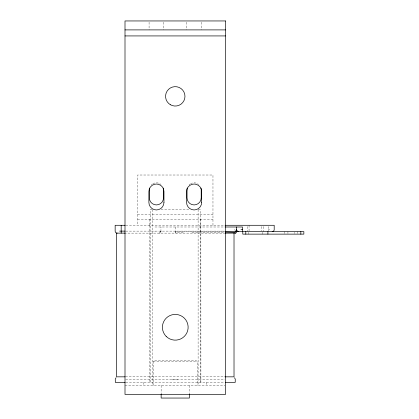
<?xml version="1.0" encoding="UTF-8"?>
<svg xmlns="http://www.w3.org/2000/svg" width="419" height="419" viewBox="0 0 419 419"><rect width="100%" height="100%" fill="white"/><g stroke="black" fill="none" stroke-linecap="round" stroke-linejoin="round"><path stroke-width="0.31" stroke-dasharray="2.1 1.57" d="M191.991 232.383L224.71 232.121M160.922 231.634L160.99 226.993M160.728 232.11L160.99 231.115A2.011 2.011 0 0 1 158.984 233.126L160.723 232.121M153.15 385.485L153.15 361.759L154.155 360.754L196.38 360.754L197.386 361.759L197.386 385.485M152.139 209.552L150.238 209.552L150.238 382.369M161.006 209.552L189.535 209.552M198.397 209.552L200.303 209.552L200.303 382.369M137.568 214.727L212.967 214.727M137.568 219.252L212.967 219.252M125.752 225.286L224.395 225.286M154.962 226.993L224.883 226.993M268.16 229.607L269.721 229.607M125.726 231.115L224.715 231.115M175.268 231.518L224.767 231.518M175.268 226.993L175.268 232.121L184.245 232.383M124.249 233.126L224.427 233.126M153.15 361.759L197.386 361.759M125.491 376.838L224.856 376.838M125.653 379.452L224.883 379.452M172.068 379.855L178.468 379.855M125.737 382.369L224.804 382.369M125.003 385.485L224.909 385.485M176.326 233.126L175.64 232.885L175.268 232.121M234.483 229.607L235.756 230.879M297.652 231.618L297.652 233.503M294.447 232.246L294.447 233.503M287.937 231.618L287.937 233.503M284.731 231.618L284.731 233.503M268.16 226.517L268.16 231.026M263.383 226.548L263.383 231.618M262.462 232.246L262.462 234.132M261.629 226.548L261.629 230.984M249.059 225.286L249.059 230.984M248.226 232.246L248.226 234.132M247.299 226.548L247.299 231.618M212.967 225.286L212.967 175.016L137.568 175.016L137.568 225.286M206.687 382.369L206.687 385.485M201.455 22.228L201.455 29.896M200.853 219.252L200.905 382.369M198.108 209.552L198.108 385.485M189.393 385.485L189.393 394.431M186.78 22.228L186.78 29.896M163.756 22.228L163.756 29.896M161.142 385.485L161.142 394.431M154.962 231.115L154.962 231.634M152.427 209.552L152.427 385.485M149.766 219.252L149.766 225.286M149.63 225.286L149.63 382.369M149.08 22.228L149.08 29.896M143.853 382.369L143.853 385.485M189.105 184.884A7.086 7.086 0 0 1 190.053 184.088M190.577 183.758A7.086 7.086 0 0 1 198.674 184.47M151.406 184.884A7.086 7.086 0 0 1 152.354 184.088M152.872 183.758A7.086 7.086 0 0 1 160.975 184.47"/><path stroke-width="0.63" d="M235.169 232.346L225.364 232.121M225.019 233.126L235.714 233.1L236.395 232.555L236.342 231.466M116.053 377.723L115.272 379.075L115.319 382.369L125.103 382.369M235.75 233.09L235.441 233.032M125.003 29.896L225.537 29.896M125.003 35.929L225.537 35.929M125.103 225.286L115.152 225.286L115.152 231.115A2.011 2.011 0 0 0 117.163 233.126M225.045 225.286L274.194 225.286L274.194 229.607A2.011 2.011 0 0 1 272.182 231.618M225.422 226.993L242.528 226.993L242.528 231.618M240.962 229.607L242.528 229.607M119.619 231.115L125.077 231.115M225.37 231.518L236.494 231.518L236.494 226.993M235.179 231.618L303.848 231.618L303.848 234.132L242.779 234.132L242.779 231.618M125.077 233.126L116.519 233.126L116.519 376.838L125.092 376.838M225.05 376.838L234.017 376.838L234.017 233.126M225.432 382.369L235.221 382.369L235.263 379.075L234.483 377.723M300.837 231.618L300.837 234.132M267.909 231.618L267.909 234.132M245.791 231.618L245.791 234.132M189.393 394.279L189.393 398.05L161.142 398.05L161.142 394.279M121.18 225.286L121.18 233.126M187.272 188.063A7.086 7.086 0 0 0 187.031 189.896L187.031 197.836A7.086 7.086 0 0 0 194.117 204.928A7.086 7.086 0 0 0 201.204 197.836L201.204 189.896A7.086 7.086 0 0 0 200.963 188.063M149.573 188.063A7.086 7.086 0 0 0 149.332 189.896L149.332 197.836A7.086 7.086 0 0 0 156.418 204.928A7.086 7.086 0 0 0 163.504 197.836L163.504 189.896A7.086 7.086 0 0 0 163.263 188.063M225.537 20.95L125.003 20.95L125.003 394.431L225.537 394.431L225.537 20.95M238.505 231.618L237.039 230.984L236.494 229.607A2.011 2.011 0 0 0 238.505 231.618M201.659 202.414L201.659 191.556A7.542 7.542 0 0 0 194.117 184.014A7.542 7.542 0 0 0 186.581 191.556L186.581 202.414A7.542 7.542 0 0 0 194.117 209.95A7.542 7.542 0 0 0 201.659 202.414M163.96 202.414L163.96 191.556A7.542 7.542 0 0 0 156.418 184.014A7.542 7.542 0 0 0 148.876 191.556L148.876 202.414A7.542 7.542 0 0 0 156.418 209.95A7.542 7.542 0 0 0 163.96 202.414M170.418 104.75A9.7 9.7 0 0 0 184.968 96.349A9.7 9.7 0 0 0 170.418 87.948A9.7 9.7 0 0 0 170.418 104.75M166.17 336.373A12.869 12.869 0 0 0 187.696 330.607A12.869 12.869 0 0 0 171.937 314.847A12.869 12.869 0 0 0 166.17 336.373"/></g></svg>
